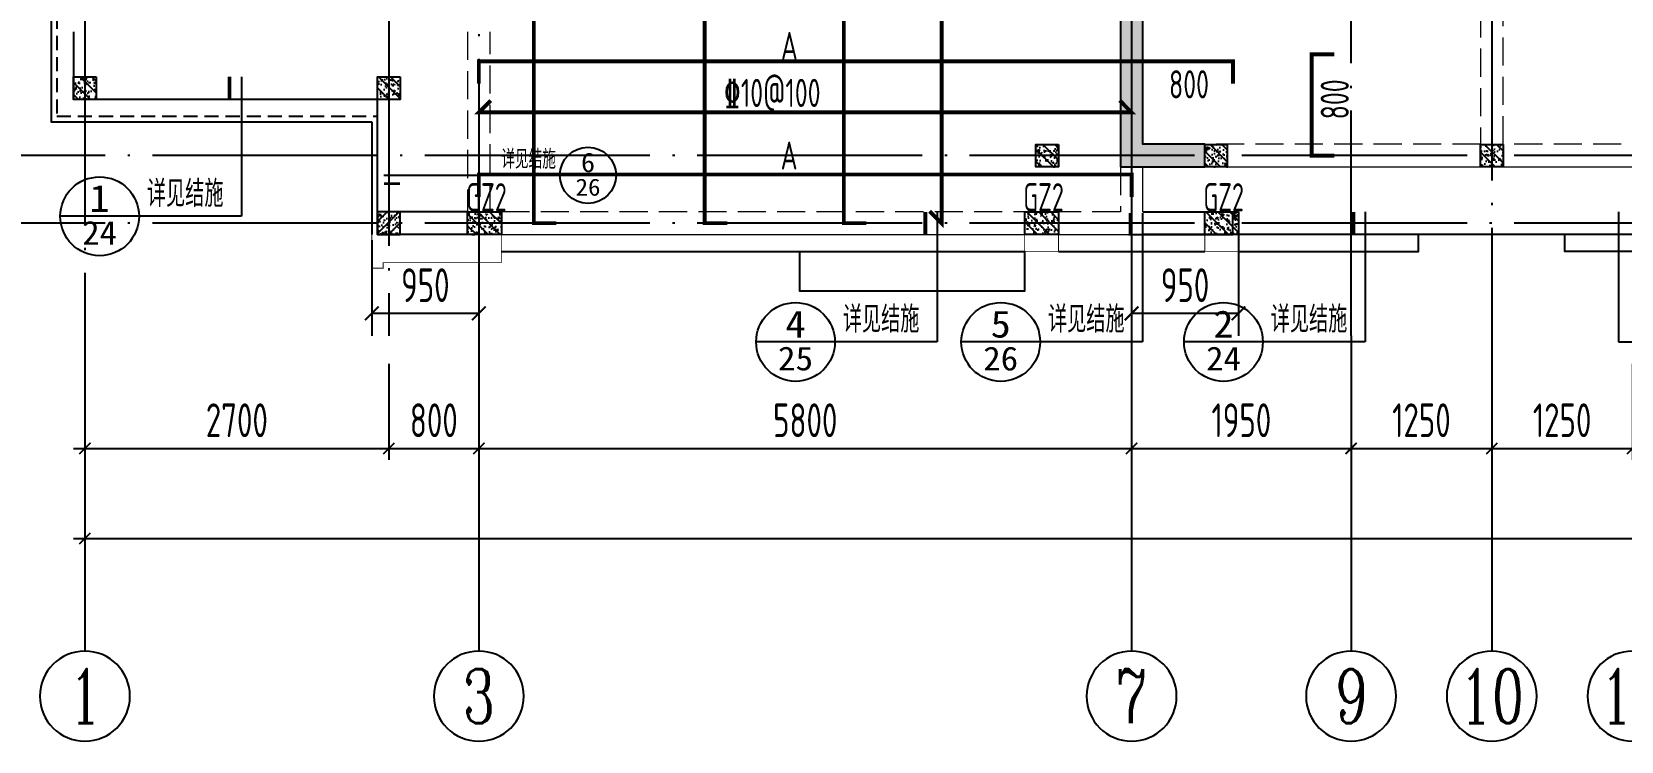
# Model space of a CAD drawing. Extents: x -668857 to 185752, y -270966 to 286822.
# Drawn here: x -205563 to -191441, y 121691 to 127991 of the extents above; entities that cross this region are included whole.
import ezdxf
from ezdxf.enums import TextEntityAlignment as Align

# ---------------------------------------------------------------- set-up
doc = ezdxf.new("R2010")
doc.units = 0
doc.header["$LTSCALE"] = 1000
for name, pattern in [('DASH', [0.35, 0.25, -0.1]), ('DOTE', [2.42, 2, -0.2, 0.02, -0.2]), ('HIDDEN', [0.375, 0.25, -0.125])]:
    doc.linetypes.add(name, pattern=pattern)
doc.layers.get('0').update_dxf_attribs({"linetype": 'CONTINUOUS'})
doc.layers.get('DEFPOINTS').update_dxf_attribs({"linetype": 'CONTINUOUS'})
for name, color, linetype in [('A-AXIS', 1, 'CONTINUOUS'), ('A-DOTE', 10, 'DOTE'), ('AXIS_NUM', 7, 'CONTINUOUS'), ('BEAM_CON', 4, 'CONTINUOUS'), ('DIM_IDEN', 67, 'CONTINUOUS'), ('PUB_TEXT', 2, 'CONTINUOUS'), ('ROOF', 183, 'CONTINUOUS'), ('S-B板边线', 2, 'CONTINUOUS'), ('S-B板配筋', 6, 'CONTINUOUS'), ('S-B板配筋号', 7, 'CONTINUOUS'), ('S-L主梁线', 4, 'DASH'), ('S-Q墙填充', 252, 'CONTINUOUS'), ('S-Q墙实线', 6, 'CONTINUOUS'), ('S-Q墙标注', 3, 'CONTINUOUS'), ('S-Y一般标注', 3, 'CONTINUOUS'), ('S-构造柱', 212, 'CONTINUOUS'), ('S-构造柱编号', 130, 'CONTINUOUS'), ('看线', 251, 'CONTINUOUS')]:
    doc.layers.add(name, color=color, linetype=linetype)
doc.layers.add('配箍校核', color=34, linetype='CONTINUOUS', plot=False)
doc.styles.add('_TCH_AXIS', font='COMPLEX', dxfattribs={"bigfont": 'GBCBIG'})
doc.styles.add('_TCH_LABEL', font='simhei.ttf')
doc.styles.add('TSSD_Axis', font='complex.shx', dxfattribs={"width": 0.7, "bigfont": 'hztxt.shx'})
doc.styles.add('TSSD_DIMENSION', font='Tssdeng.shx', dxfattribs={"width": 0.7, "bigfont": 'tssdchn.shx'})
doc.styles.add('TSSD_REIN', font='tssdeng.shx', dxfattribs={"width": 0.7, "height": 300, "bigfont": 'tssdchn.shx'})
doc.styles.add('结构文字', font='zstxt.shx', dxfattribs={"width": 0.7, "bigfont": 'zshz.shx'})
doc.dimstyles.new('STRUCK', dxfattribs={"dimtxt": 400, "dimasz": 121, "dimexe": 200, "dimexo": 150, "dimgap": 115, "dimtad": 1, "dimdec": 0, "dimdsep": 46, "dimtxsty": '结构文字', "dimblk": 'ARCHTICK', "dimcen": 400, "dimclrd": 3, "dimclre": 3, "dimclrt": 7, "dimadec": 0, "dimazin": 0, "dimtfac": 1, "dimtdec": 0, "dimtix": 1, "dimtmove": 2, "dimatfit": 3, "dimldrblk": '_DIMX', "dimfxl": 1, "dimtolj": 1, "dimtzin": 0, "dimarcsym": 0})
doc.dimstyles.new('TSSD_100_100', dxfattribs={"dimtxt": 300, "dimasz": 100, "dimexe": 100, "dimexo": 250, "dimgap": 100, "dimtad": 1, "dimdec": 0, "dimzin": 0, "dimdsep": 46, "dimtxsty": 'TSSD_DIMENSION', "dimblk": 'ARCHTICK', "dimcen": 0, "dimdle": 100, "dimclrt": 7, "dimadec": 0, "dimazin": 0, "dimtfac": 1, "dimtdec": 0, "dimtix": 1, "dimtmove": 2, "dimatfit": 3, "dimldrblk": 'ARCHTICK', "dimfxl": 1, "dimtolj": 1, "dimtzin": 0, "dimarcsym": 0})

# ---------------------------------------------------------------- blocks, each defined once
blk = doc.blocks.new('ts_axno')
at = {"color": 0, "linetype": 'ByBlock', "lineweight": -2}
blk.add_circle((0, 0), 0.5, dxfattribs=at)
at = {"color": 0, "linetype": 'ByBlock', "lineweight": -2, "style": 'TSSD_Axis', "width": 0.7}
blk.add_attdef('A', text='', height=0.6, dxfattribs=at).set_placement((0, 0), align=Align.MIDDLE_CENTER)
blk = doc.blocks.new('_ArchTick')
at = {"color": 0, "linetype": 'ByBlock', "const_width": 0.15}
blk.add_lwpolyline([(-0.5, -0.5), (0.5, 0.5)], dxfattribs=at)
blk = doc.blocks.new('*D122')
at = {"layer": 'DEFPOINTS', "color": 0, "transparency": 16777216}
for p in [(7300, 3600), (8100, 3600), (8100, 2600)]:
    blk.add_point(p, dxfattribs=at)
at = {"layer": 'S-Y一般标注', "color": 0, "lineweight": -2, "transparency": 16777216}
for p, q in [((7300, 3350), (7300, 2500)), ((8100, 3350), (8100, 2500)), ((7200, 2600), (8200, 2600))]:
    blk.add_line(p, q, dxfattribs=at)
at = {"layer": 'S-Y一般标注', "color": 0, "lineweight": -2, "transparency": 16777216, "xscale": 100, "yscale": 100, "zscale": 100, "rotation": 180}
blk.add_blockref('_ArchTick', (7300, 2600), dxfattribs=at)
at = {"layer": 'S-Y一般标注', "color": 0, "lineweight": -2, "transparency": 16777216, "xscale": 100, "yscale": 100, "zscale": 100}
blk.add_blockref('_ArchTick', (8100, 2600), dxfattribs=at)
at = {"layer": 'S-Y一般标注', "color": 7, "transparency": 16777216, "insert": (7700, 2850), "char_height": 300, "attachment_point": 5, "style": 'TSSD_DIMENSION'}
blk.add_mtext('\\A1;800', dxfattribs=at)
blk = doc.blocks.new('*D123')
at = {"layer": 'DEFPOINTS', "color": 0, "transparency": 16777216}
for p in [(8100, 3600), (13900, 3600), (13900, 2600)]:
    blk.add_point(p, dxfattribs=at)
at = {"layer": 'S-Y一般标注', "color": 0, "lineweight": -2, "transparency": 16777216}
for p, q in [((8100, 3350), (8100, 2500)), ((13900, 3350), (13900, 2500)), ((8000, 2600), (14000, 2600))]:
    blk.add_line(p, q, dxfattribs=at)
at = {"layer": 'S-Y一般标注', "color": 0, "lineweight": -2, "transparency": 16777216, "xscale": 100, "yscale": 100, "zscale": 100, "rotation": 180}
blk.add_blockref('_ArchTick', (8100, 2600), dxfattribs=at)
at = {"layer": 'S-Y一般标注', "color": 0, "lineweight": -2, "transparency": 16777216, "xscale": 100, "yscale": 100, "zscale": 100}
blk.add_blockref('_ArchTick', (13900, 2600), dxfattribs=at)
at = {"layer": 'S-Y一般标注', "color": 7, "transparency": 16777216, "insert": (11000, 2850), "char_height": 300, "attachment_point": 5, "style": 'TSSD_DIMENSION'}
blk.add_mtext('\\A1;5800', dxfattribs=at)
blk = doc.blocks.new('*D134')
at = {"layer": 'DEFPOINTS', "color": 0, "transparency": 16777216}
for p in [(4600, 3600), (54600, 3600), (54600, 1800)]:
    blk.add_point(p, dxfattribs=at)
at = {"layer": 'S-Y一般标注', "color": 0, "lineweight": -2, "transparency": 16777216}
for p, q in [((4600, 3350), (4600, 1700)), ((54600, 3350), (54600, 1700)), ((4500, 1800), (54700, 1800))]:
    blk.add_line(p, q, dxfattribs=at)
at = {"layer": 'S-Y一般标注', "color": 0, "lineweight": -2, "transparency": 16777216, "xscale": 100, "yscale": 100, "zscale": 100, "rotation": 180}
blk.add_blockref('_ArchTick', (4600, 1800), dxfattribs=at)
at = {"layer": 'S-Y一般标注', "color": 0, "lineweight": -2, "transparency": 16777216, "xscale": 100, "yscale": 100, "zscale": 100}
blk.add_blockref('_ArchTick', (54600, 1800), dxfattribs=at)
at = {"layer": 'S-Y一般标注', "color": 7, "transparency": 16777216, "insert": (29600, 2050), "char_height": 300, "attachment_point": 5, "style": 'TSSD_DIMENSION'}
blk.add_mtext('\\A1;50000', dxfattribs=at)
blk = doc.blocks.new('*D135')
at = {"layer": 'DEFPOINTS', "color": 0, "transparency": 16777216}
for p in [(13900, 3600), (15850, 3600), (15850, 2600)]:
    blk.add_point(p, dxfattribs=at)
at = {"layer": 'S-Y一般标注', "color": 0, "lineweight": -2, "transparency": 16777216}
for p, q in [((13900, 3350), (13900, 2500)), ((15850, 3350), (15850, 2500)), ((13800, 2600), (15950, 2600))]:
    blk.add_line(p, q, dxfattribs=at)
at = {"layer": 'S-Y一般标注', "color": 0, "lineweight": -2, "transparency": 16777216, "xscale": 100, "yscale": 100, "zscale": 100, "rotation": 180}
blk.add_blockref('_ArchTick', (13900, 2600), dxfattribs=at)
at = {"layer": 'S-Y一般标注', "color": 0, "lineweight": -2, "transparency": 16777216, "xscale": 100, "yscale": 100, "zscale": 100}
blk.add_blockref('_ArchTick', (15850, 2600), dxfattribs=at)
at = {"layer": 'S-Y一般标注', "color": 7, "transparency": 16777216, "insert": (14875, 2850), "char_height": 300, "attachment_point": 5, "style": 'TSSD_DIMENSION'}
blk.add_mtext('\\A1;1950', dxfattribs=at)
blk = doc.blocks.new('*D136')
at = {"layer": 'DEFPOINTS', "color": 0, "transparency": 16777216}
for p in [(4600, 3600), (7300, 3600), (7300, 2600)]:
    blk.add_point(p, dxfattribs=at)
at = {"layer": 'S-Y一般标注', "color": 0, "lineweight": -2, "transparency": 16777216}
for p, q in [((4600, 3350), (4600, 2500)), ((7300, 3350), (7300, 2500)), ((4500, 2600), (7400, 2600))]:
    blk.add_line(p, q, dxfattribs=at)
at = {"layer": 'S-Y一般标注', "color": 0, "lineweight": -2, "transparency": 16777216, "xscale": 100, "yscale": 100, "zscale": 100, "rotation": 180}
blk.add_blockref('_ArchTick', (4600, 2600), dxfattribs=at)
at = {"layer": 'S-Y一般标注', "color": 0, "lineweight": -2, "transparency": 16777216, "xscale": 100, "yscale": 100, "zscale": 100}
blk.add_blockref('_ArchTick', (7300, 2600), dxfattribs=at)
at = {"layer": 'S-Y一般标注', "color": 7, "transparency": 16777216, "insert": (5950, 2850), "char_height": 300, "attachment_point": 5, "style": 'TSSD_DIMENSION'}
blk.add_mtext('\\A1;2700', dxfattribs=at)
blk = doc.blocks.new('*D153')
at = {"layer": 'DEFPOINTS', "color": 0, "transparency": 16777216}
for p in [(15850, 3600), (17100, 3600), (17100, 2600)]:
    blk.add_point(p, dxfattribs=at)
at = {"layer": 'S-Y一般标注', "color": 0, "lineweight": -2, "transparency": 16777216}
for p, q in [((15850, 3350), (15850, 2500)), ((17100, 3350), (17100, 2500)), ((15750, 2600), (17200, 2600))]:
    blk.add_line(p, q, dxfattribs=at)
at = {"layer": 'S-Y一般标注', "color": 0, "lineweight": -2, "transparency": 16777216, "xscale": 100, "yscale": 100, "zscale": 100, "rotation": 180}
blk.add_blockref('_ArchTick', (15850, 2600), dxfattribs=at)
at = {"layer": 'S-Y一般标注', "color": 0, "lineweight": -2, "transparency": 16777216, "xscale": 100, "yscale": 100, "zscale": 100}
blk.add_blockref('_ArchTick', (17100, 2600), dxfattribs=at)
at = {"layer": 'S-Y一般标注', "color": 7, "transparency": 16777216, "insert": (16475, 2850), "char_height": 300, "attachment_point": 5, "style": 'TSSD_DIMENSION'}
blk.add_mtext('\\A1;1250', dxfattribs=at)
blk = doc.blocks.new('*D154')
at = {"layer": 'DEFPOINTS', "color": 0, "transparency": 16777216}
for p in [(17100, 3600), (18350, 3600), (18350, 2600)]:
    blk.add_point(p, dxfattribs=at)
at = {"layer": 'S-Y一般标注', "color": 0, "lineweight": -2, "transparency": 16777216}
for p, q in [((17100, 3350), (17100, 2500)), ((18350, 3350), (18350, 2500)), ((17000, 2600), (18450, 2600))]:
    blk.add_line(p, q, dxfattribs=at)
at = {"layer": 'S-Y一般标注', "color": 0, "lineweight": -2, "transparency": 16777216, "xscale": 100, "yscale": 100, "zscale": 100, "rotation": 180}
blk.add_blockref('_ArchTick', (17100, 2600), dxfattribs=at)
at = {"layer": 'S-Y一般标注', "color": 0, "lineweight": -2, "transparency": 16777216, "xscale": 100, "yscale": 100, "zscale": 100}
blk.add_blockref('_ArchTick', (18350, 2600), dxfattribs=at)
at = {"layer": 'S-Y一般标注', "color": 7, "transparency": 16777216, "insert": (17725, 2850), "char_height": 300, "attachment_point": 5, "style": 'TSSD_DIMENSION'}
blk.add_mtext('\\A1;1250', dxfattribs=at)
blk = doc.blocks.new('20210729.03492876')
at = {"color": 30, "const_width": 8}
for points in [[(2850, 500), (2850, 200), (2950, 200), (2950, 250), (4000, 250), (4000, 500)], [(8650, 500), (8650, 350), (8950, 350), (8950, 500)], [(10250, 500), (10250, 350), (10550, 350), (10550, 500)]]:
    blk.add_lwpolyline(points, dxfattribs=at)
at = {"layer": '看线', "color": 201}
blk.add_lwpolyline([(10300, 13200), (10300, 11800), (8200, 11800), (8200, 11000), (1800, 11000), (1800, 10000), (0, 10000), (0, 1500), (2850, 1500)], dxfattribs=at)
at = {"layer": '看线', "color": 201, "linetype": 'HIDDEN', "ltscale": 0.5}
blk.add_lwpolyline([(10350, 13200), (10350, 11750), (8250, 11750), (8250, 10950), (1850, 10950), (1850, 9950), (50, 9950), (50, 1550), (2900, 1550)], dxfattribs=at)
at = {"layer": '看线', "color": 202, "ltscale": 0.5}
for points in [[(2850, 1500), (2850, 500)], [(10550, 500), (10550, 350), (12150, 350), (12150, 500)], [(15050, 500), (15050, 350), (13450, 350), (13450, 500)], [(4000, 350), (8650, 350)], [(6650, 350), (6650, 0), (8650, 0), (8650, 350)], [(8950, 350), (10250, 350)]]:
    blk.add_lwpolyline(points, dxfattribs=at)
blk = doc.blocks.new('20210729.04150611')
at = {"layer": 'S-B板边线'}
for points in [[(-28155, -31892), (-28155, -31893), (-28955, -31893), (-28955, -30693), (-31655, -30693), (-31655, -30093)], [(-15955, -31892), (-22155, -31892)]]:
    blk.add_lwpolyline(points, dxfattribs=at)
blk = doc.blocks.new('20210807.15313138')
at = {"layer": 'S-Q墙填充'}
h = blk.add_hatch(color=252, dxfattribs=at)
h.dxf.hatch_style = 1
h.paths.add_polyline_path([(70216, 57440), (70966, 57440), (70966, 57640), (70416, 57640), (70416, 59090), (70216, 59090)])
at = {"layer": 'BEAM_CON'}
for p, q in [((63616, 57040), (63616, 56840)), ((64416, 57040), (63616, 57040)), ((70416, 57040), (71216, 57040)), ((71216, 56840), (71216, 57040)), ((64516, 56840), (63616, 56840)), ((70316, 56840), (71216, 56840))]:
    blk.add_line(p, q, dxfattribs=at)
at = {"layer": 'S-L主梁线', "linetype": 'DASH', "lineweight": 18}
for p, q in [((73416, 61640), (73416, 57640)), ((73616, 57640), (73616, 61640)), ((64416, 58640), (64416, 57040)), ((64616, 57040), (64616, 58640)), ((73416, 57640), (70966, 57640)), ((76066, 57640), (73616, 57640)), ((70216, 57440), (70216, 57040)), ((70216, 57040), (64616, 57040))]:
    blk.add_line(p, q, dxfattribs=at)
at = {"layer": 'S-L主梁线', "linetype": 'ByBlock', "lineweight": 18}
for p, q in [((70416, 57040), (70416, 57440)), ((70966, 57440), (73516, 57440)), ((73516, 57440), (76066, 57440)), ((64416, 56840), (70416, 56840))]:
    blk.add_line(p, q, dxfattribs=at)
at = {"layer": 'S-Q墙实线'}
blk.add_lwpolyline([(70216, 57440), (70966, 57440), (70966, 57640), (70416, 57640), (70416, 59090), (70216, 59090)], close=True, dxfattribs=at)
blk = doc.blocks.new('20210730.02141516')
at = {"layer": 'S-构造柱'}
h = blk.add_hatch(dxfattribs=at)
h.set_pattern_fill('ARMORED', color=256, scale=15, angle=-90, style=0)
h.set_pattern_definition([(320, (-154189.41, 3278673.45), (-9.4128202, -107.5890274), [11.25, -123.75]), (265, (-154189.41, 3278673.45), (112.82882, 20.8127), [9, -99]), (10.4514, (-154190.19, 3278664.49), (103.4159313, -86.7764073), [9.5610285, -105.1713168]), (316.1842, (-154159.41, 3278673.45), (-24.827852, -160.0861573), [16.875, -185.625]), (6.6356, (-154161.48, 3278660.11), (146.117681, -140.199406), [14.341543, -157.75695]), (261.1842, (-154159.41, 3278673.45), (146.11779, -140.199292), [13.5, -148.5]), (291, (-154166.91, 3278658.45), (-60.3928336, -89.5360578), [11.25, -123.75]), (236, (-154166.91, 3278658.45), (108.7725068, -36.4972998), [9, -99]), (341.4514, (-154171.94, 3278650.99), (48.3795745, -126.0333943), [9.5610285, -105.1713168]), (307.5, (-154189.41, 3278673.454), (49.93407807, -1.8239783), [0, -97.8, 0, -100.5, 0, -99.375]), (277.5, (-154189.41, 3278673.454), (59.1617568, -39.4604306), [0, -57.3, 0, -95.55, 0, -37.875]), (237.5, (-154189.41, 3278706.904), (-3.38323076, -80.07336543), [0, -37.5, 0, -117, 0, -155.25]), (227.5, (-154189.41, 3278721.904), (15.0157473, -87.4779254), [0, -48.75, 0, -77.7, 0, -110.25]), (315, (-154189.41, 3278673.454), (53.0330086, 53.0330086), [])])
h.paths.add_polyline_path([(200, 200), (200, 0), (0, 0), (0, 200)])
blk.add_lwpolyline([(200, 200), (200, 0), (0, 0), (0, 200)], close=True, dxfattribs=at)
blk = doc.blocks.new('20210809.18224761')
at = {"layer": 'S-构造柱'}
h = blk.add_hatch(dxfattribs=at)
h.set_pattern_fill('ARMORED', color=256, scale=15, angle=-90, style=0)
h.set_pattern_definition([(320, (-154189.41, 3278673.45), (-9.4128202, -107.5890274), [11.25, -123.75]), (265, (-154189.41, 3278673.45), (112.82882, 20.8127), [9, -99]), (10.4514, (-154190.19, 3278664.49), (103.4159313, -86.7764073), [9.5610285, -105.1713168]), (316.1842, (-154159.41, 3278673.45), (-24.827852, -160.0861573), [16.875, -185.625]), (6.6356, (-154161.48, 3278660.11), (146.117681, -140.199406), [14.341543, -157.75695]), (261.1842, (-154159.41, 3278673.45), (146.11779, -140.199292), [13.5, -148.5]), (291, (-154166.91, 3278658.45), (-60.3928336, -89.5360578), [11.25, -123.75]), (236, (-154166.91, 3278658.45), (108.7725068, -36.4972998), [9, -99]), (341.4514, (-154171.94, 3278650.99), (48.3795745, -126.0333943), [9.5610285, -105.1713168]), (307.5, (-154189.41, 3278673.454), (49.93407807, -1.8239783), [0, -97.8, 0, -100.5, 0, -99.375]), (277.5, (-154189.41, 3278673.454), (59.1617568, -39.4604306), [0, -57.3, 0, -95.55, 0, -37.875]), (237.5, (-154189.41, 3278706.904), (-3.38323076, -80.07336543), [0, -37.5, 0, -117, 0, -155.25]), (227.5, (-154189.41, 3278721.904), (15.0157473, -87.4779254), [0, -48.75, 0, -77.7, 0, -110.25]), (315, (-154189.41, 3278673.454), (53.0330086, 53.0330086), [])])
h.paths.add_polyline_path([(300, 200), (300, 0), (0, 0), (0, 200)])
blk.add_lwpolyline([(300, 200), (300, 0), (0, 0), (0, 200)], close=True, dxfattribs=at)
blk = doc.blocks.new('20210809.18235135')
at = {"layer": '配箍校核'}
blk.add_blockref('20210809.18224761', (12, 0), dxfattribs=at)
at = {"layer": 'S-构造柱编号', "color": 2, "linetype": 'ByBlock', "style": 'TSSD_REIN', "width": 0.65}
blk.add_text('GZ2', height=250, dxfattribs=at).set_placement((0, 206, 0))
blk = doc.blocks.new('20210809.18285270')
at = {"layer": 'ROOF', "rotation": 359.9999999538236}
for p in [(0, 1200), (2700, 1200), (8550, 600)]:
    blk.add_blockref('20210730.02141516', p, dxfattribs=at)
at = {"layer": 'ROOF'}
for p in [(10050, 600), (12500, 600)]:
    blk.add_blockref('20210730.02141516', p, dxfattribs=at)
at = {"layer": 'ROOF', "xscale": -1, "rotation": 4.61764226855621e-08}
blk.add_blockref('20210730.02141516', (2900, 0), dxfattribs=at)
at = {"layer": '配箍校核'}
for p in [(3488, 0), (8438, 0), (10038, 0)]:
    blk.add_blockref('20210809.18235135', p, dxfattribs=at)
blk = doc.blocks.new('*D2830')
at = {"layer": 'DEFPOINTS', "color": 0, "transparency": 16777216}
for p in [(-202541, 126291), (-201591, 126291), (-202541, 125491)]:
    blk.add_point(p, dxfattribs=at)
at = {"layer": 'S-Q墙标注', "color": 3, "lineweight": -2, "transparency": 16777216}
for p, q in [((-202541, 126141), (-202541, 125291)), ((-201591, 126141), (-201591, 125291)), ((-201591, 125491), (-202541, 125491))]:
    blk.add_line(p, q, dxfattribs=at)
at = {"layer": 'S-Q墙标注', "color": 3, "lineweight": -2, "transparency": 16777216, "xscale": 121, "yscale": 121, "zscale": 121, "rotation": 180}
blk.add_blockref('_ArchTick', (-202541, 125491), dxfattribs=at)
at = {"layer": 'S-Q墙标注', "color": 3, "lineweight": -2, "transparency": 16777216, "xscale": 121, "yscale": 121, "zscale": 121}
blk.add_blockref('_ArchTick', (-201591, 125491), dxfattribs=at)
at = {"layer": 'S-Q墙标注', "color": 7, "transparency": 16777216, "insert": (-202066, 125741), "char_height": 300, "attachment_point": 5, "style": 'TSSD_REIN'}
blk.add_mtext('\\A1;950', dxfattribs=at)
blk = doc.blocks.new('_DIMX')
blk.add_line((-150, 0), (150, 0))
at = {"const_width": 50}
blk.add_lwpolyline([(-70, -70), (70, 70)], dxfattribs=at)
blk = doc.blocks.new('*D2831')
at = {"layer": 'DEFPOINTS', "color": 0, "transparency": 16777216}
for p in [(-195791, 126291), (-194841, 126291), (-195791, 125491)]:
    blk.add_point(p, dxfattribs=at)
at = {"layer": 'S-Q墙标注', "color": 3, "lineweight": -2, "transparency": 16777216}
for p, q in [((-195791, 126141), (-195791, 125291)), ((-194841, 126141), (-194841, 125291)), ((-194841, 125491), (-195791, 125491))]:
    blk.add_line(p, q, dxfattribs=at)
at = {"layer": 'S-Q墙标注', "color": 3, "lineweight": -2, "transparency": 16777216, "xscale": 121, "yscale": 121, "zscale": 121, "rotation": 180}
blk.add_blockref('_ArchTick', (-195791, 125491), dxfattribs=at)
at = {"layer": 'S-Q墙标注', "color": 3, "lineweight": -2, "transparency": 16777216, "xscale": 121, "yscale": 121, "zscale": 121}
blk.add_blockref('_ArchTick', (-194841, 125491), dxfattribs=at)
at = {"layer": 'S-Q墙标注', "color": 7, "transparency": 16777216, "insert": (-195316, 125741), "char_height": 300, "attachment_point": 5, "style": 'TSSD_REIN'}
blk.add_mtext('\\A1;950', dxfattribs=at)
blk = doc.blocks.new('20210811.10154474')
at = {"layer": 'DIM_IDEN'}
for p, q in [((1737, 2705), (1737, 1466)), ((3004, 1830), (3451, 1830)), ((3451, 1830), (4567, 1830)), ((5067, 1830), (4567, 1830)), ((828, 1466), (128, 1466)), ((1737, 1466), (828, 1466)), ((7920, 1505), (7920, 350)), ((9743, 1495), (9743, 350)), ((11722, 1505), (11722, 350)), ((13972, 1505), (13972, 350)), ((7011, 350), (6311, 350)), ((7920, 350), (7011, 350)), ((8834, 350), (8134, 350)), ((9743, 350), (8834, 350)), ((10813, 350), (10113, 350)), ((11722, 350), (10813, 350)), ((13972, 350), (14881, 350))]:
    blk.add_line(p, q, dxfattribs=at)
for points, const_width in [([(1632, 2705), (1632, 2505)], 35), ([(3004, 1755), (3147, 1755)], 25), ([(7815, 1505), (7815, 1305)], 35), ([(9638, 1495), (9638, 1295)], 35), ([(11617, 1505), (11617, 1305)], 35)]:
    blk.add_lwpolyline(points, dxfattribs=dict(at, const_width=const_width))
for centre, radius in [((4817, 1830), 250), ((478, 1466), 350), ((6661, 350), 350), ((8484, 350), 350), ((10463, 350), 350)]:
    blk.add_circle(centre, radius, dxfattribs=at)
at = {"layer": 'PUB_TEXT', "style": '_TCH_AXIS'}
for height, p in [(168.8, (4046, 1889)), (236.3, (898, 1549)), (236.3, (7081, 433)), (236.3, (8904, 433)), (236.3, (10883, 433))]:
    blk.add_text('详见结施', height=height, dxfattribs=at).set_placement(p)
at = {"layer": 'PUB_TEXT', "style": '_TCH_LABEL'}
for s, height, width, p, p2 in [('6', 173, 1.011364, (4755, 1858), (4880, 1858)), ('1', 241, 1.034884, (388, 1505), (568, 1505)), ('26', 151.4, 1.017143, (4707, 1649), (4928, 1649)), ('24', 212.3, 1.011364, (324, 1213), (632, 1213)), ('4', 241, 1.034884, (6571, 389), (6751, 389)), ('5', 241, 1.028902, (8395, 389), (8573, 389)), ('2', 241, 1.022989, (10374, 389), (10552, 389)), ('25', 211.6, 1.022989, (6505, 98), (6817, 98)), ('26', 212, 1.017143, (8329, 97), (8639, 97)), ('24', 212.3, 1.011364, (10309, 97), (10618, 97))]:
    blk.add_text(s, height=height, dxfattribs=dict(at, width=width)).set_placement(p, p2, align=Align.FIT)
blk = doc.blocks.new('20210726.16350016')
at = {"layer": 'A-AXIS'}
for p, q in [((4600, 3600), (4600, 800)), ((8100, 3600), (8100, 800)), ((13900, 3600), (13900, 800)), ((15850, 3600), (15850, 800)), ((17100, 3600), (17100, 800))]:
    blk.add_line(p, q, dxfattribs=at)
at = {"layer": 'A-DOTE'}
for p, q in [((4600, 21100), (4600, 3600)), ((13900.2, 13700), (13900, 3600)), ((15850, 3600), (15850, 11500)), ((8100, 10900), (8100, 3600)), ((17100, 9400), (17100, 3600)), ((7300, 6400), (7300, 3600)), ((55600, 5200), (3600, 5200)), ((55600, 4600), (3600, 4600))]:
    blk.add_line(p, q, dxfattribs=at)
at = {"layer": 'A-AXIS'}
ref = blk.add_blockref('ts_axno', (4600, 400), dxfattribs=dict(at, xscale=-800, yscale=800, zscale=800, rotation=180))
ref.add_attrib('1', '1', dxfattribs={"layer": 'AXIS_NUM', "height": 480, "style": 'TSSD_Axis', "width": 0.7}).set_placement((4600, 400), align=Align.MIDDLE_CENTER)
ref = blk.add_blockref('ts_axno', (8100, 400), dxfattribs=dict(at, xscale=-800, yscale=800, zscale=800, rotation=180))
ref.add_attrib('2', '3', dxfattribs={"layer": 'AXIS_NUM', "height": 480, "style": 'TSSD_Axis', "width": 0.7}).set_placement((8100, 400), align=Align.MIDDLE_CENTER)
ref = blk.add_blockref('ts_axno', (13900, 400), dxfattribs=dict(at, xscale=-800, yscale=800, zscale=800, rotation=180))
ref.add_attrib('5', '7', dxfattribs={"layer": 'AXIS_NUM', "height": 480, "style": 'TSSD_Axis', "width": 0.7}).set_placement((13900, 400), align=Align.MIDDLE_CENTER)
ref = blk.add_blockref('ts_axno', (15850, 400), dxfattribs=dict(at, xscale=-800, yscale=800, zscale=800, rotation=180))
ref.add_attrib('19', '9', dxfattribs={"layer": 'AXIS_NUM', "height": 480, "style": 'TSSD_Axis', "width": 0.7}).set_placement((15850, 400), align=Align.MIDDLE_CENTER)
ref = blk.add_blockref('ts_axno', (17100, 400), dxfattribs=dict(at, xscale=-800, yscale=800, zscale=800, rotation=180))
ref.add_attrib('8', '10', dxfattribs={"layer": 'AXIS_NUM', "height": 480, "style": 'TSSD_Axis', "width": 0.7}).set_placement((17100, 400), align=Align.MIDDLE_CENTER)
ref = blk.add_blockref('ts_axno', (18350, 400), dxfattribs=dict(at, xscale=-800, yscale=800, zscale=800, rotation=180))
ref.add_attrib('19', '11', dxfattribs={"layer": 'AXIS_NUM', "height": 480, "style": 'TSSD_Axis', "width": 0.7}).set_placement((18350, 400), align=Align.MIDDLE_CENTER)
at = {"layer": 'S-Y一般标注'}
for base, p1, p2, picture, middle in [((54600, 1800), (4600, 3600), (54600, 3600), '*D134', (29600, 2050)), ((7300, 2600), (4600, 3600), (7300, 3600), '*D136', (5950, 2850)), ((8100, 2600), (7300, 3600), (8100, 3600), '*D122', (7700, 2850)), ((13900, 2600), (8100, 3600), (13900, 3600), '*D123', (11000, 2850)), ((15850, 2600), (13900, 3600), (15850, 3600), '*D135', (14875, 2850)), ((17100, 2600), (15850, 3600), (17100, 3600), '*D153', (16475, 2850)), ((18350, 2600), (17100, 3600), (18350, 3600), '*D154', (17725, 2850))]:
    dim = blk.add_linear_dim(base=base, p1=p1, p2=p2, dimstyle='TSSD_100_100', dxfattribs=at)
    dim.commit()
    dim.dimension.update_dxf_attribs({"geometry": picture, "text_midpoint": middle})

msp = doc.modelspace()

# ---------------------------------------------------------------- linework, layer by layer
at = {"layer": 'S-B板配筋', "lineweight": 35, "const_width": 35}
for points in [[(-198147.6, 126291.59), (-198347.6, 126291.59), (-198347.6, 136391.43), (-198147.6, 136391.43)], [(-200901.81, 126291.59), (-201101.81, 126291.59), (-201101.81, 133491.43), (-200901.81, 133491.43)], [(-199383.31, 126291.59), (-199583.31, 126291.59), (-199583.31, 133191.43), (-199383.31, 133191.43)], [(-197585.01, 126397.66), (-197478.95, 126291.59), (-197478.95, 132591.43), (-197585.01, 132485.37)], [(-193990.64, 126891.42), (-194190.64, 126891.42), (-194190.64, 127791.42), (-193990.64, 127791.42)], [(-194890.64, 127529.83), (-194890.64, 127729.83), (-201590.65, 127729.83), (-201590.65, 127529.83)], [(-201484.57, 127381.4), (-201590.64, 127275.33), (-195790.64, 127275.33), (-195896.71, 127381.4)], [(-201590.68, 126523.83), (-201590.68, 126723.83), (-195790.65, 126723.74), (-195790.65, 126523.74)]]:
    msp.add_lwpolyline(points, dxfattribs=at)

# ---------------------------------------------------------------- block references
msp.add_blockref('20210729.03492876', (-205390.65, 125691.43))
at = {"layer": 'A-DOTE'}
msp.add_blockref('20210726.16350016', (-209690.65, 121691.38), dxfattribs=at)
at = {"layer": 'PUB_TEXT'}
msp.add_blockref('20210811.10154474', (-205437.74, 124886.8), dxfattribs=at)
at = {"layer": 'S-B板边线'}
msp.add_blockref('20210729.04150611', (-173535.3, 158083.97), dxfattribs=at)
at = {"layer": 'S-Q墙填充'}
msp.add_blockref('20210807.15313138', (-266106.29, 69351.89), dxfattribs=at)
at = {"layer": '配箍校核'}
msp.add_blockref('20210809.18285270', (-205190.67, 126191.27), dxfattribs=at)

# ---------------------------------------------------------------- texts
at = {"layer": 'S-B板配筋号', "color": 1, "style": 'TSSD_REIN', "width": 0.7}
for s, p in [('A', (-198906.68, 127740.93)), ('%%13210@100', (-199412.75, 127323.68))]:
    msp.add_text(s, height=250, dxfattribs=at).set_placement(p)
at = {"layer": 'S-B板配筋号', "style": 'TSSD_REIN', "width": 0.7}
msp.add_text('800', height=250, dxfattribs=at).set_placement((-195280.78, 127649.83), align=Align.TOP_CENTER)
msp.add_text('800', height=250, rotation=449.999992, dxfattribs=at).set_placement((-194110.64, 127391.42), align=Align.TOP_CENTER)
msp.add_text('A', height=250, dxfattribs=at).set_placement((-198908.82, 126767.83))

# ---------------------------------------------------------------- dimensions: what is measured, and where the dimension line sits
at = {"layer": 'S-Q墙标注'}
for base, p1, p2, picture, middle in [((-202540.67, 125491.43), (-201590.65, 126291.43), (-202540.67, 126291.43), '*D2830', (-202065.66, 125741.43)), ((-195790.69, 125491.43), (-194840.67, 126291.43), (-195790.69, 126291.43), '*D2831', (-195315.68, 125741.43))]:
    dim = msp.add_linear_dim(base=base, p1=p1, p2=p2, angle=180, dimstyle='STRUCK', override={"dimtxt": 300, "dimgap": 100, "dimtxsty": 'TSSD_REIN'}, dxfattribs=at)
    dim.commit()
    dim.dimension.update_dxf_attribs({"geometry": picture, "text_midpoint": middle})

doc.saveas('drawing.dxf')
